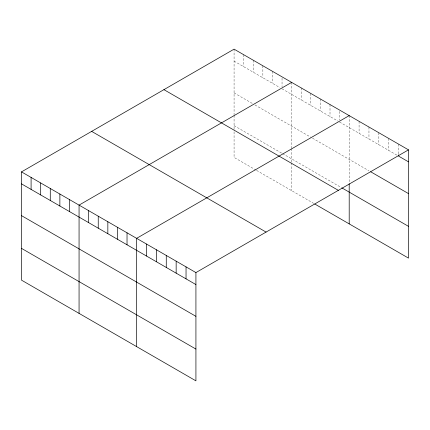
<?xml version="1.0" encoding="UTF-8"?>
<svg xmlns="http://www.w3.org/2000/svg" width="430" height="430" viewBox="0 0 430 430"><rect width="100%" height="100%" fill="white"/><g stroke="black" fill="none" stroke-linecap="round" stroke-linejoin="round"><path stroke-width="0.32" stroke-dasharray="2.15 1.61" d="M234.076 49.149L234.076 114.729M234.076 61.135L279.785 87.526M282.042 88.827L337.91 121.083M339.603 122.061L397.454 155.461M234.076 92.907L252.7 103.657M254.958 104.963L310.825 137.218M312.513 138.197L368.962 170.785M234.076 125.646L282.042 153.338M282.607 153.66L341.296 187.544M256.087 170.124L234.076 157.418L234.076 129.613M256.651 170.447L313.642 203.358M398.615 144.147L398.615 154.133M388.731 138.439L388.731 150.425M378.846 132.736L378.846 144.716M368.962 127.027L368.962 139.008M359.082 121.319L359.082 133.305M349.198 115.616L349.198 182.481M339.603 111.408L339.603 120.061M330.009 104.538L330.009 116.519M320.414 98.997L320.414 110.983M310.825 93.46L310.825 105.441M301.231 87.919L301.231 99.905M291.637 82.383L291.637 147.963M291.637 148.608L291.637 162.185M291.637 162.846L291.637 190.651M282.042 78.174L282.042 86.828M272.448 71.305L272.448 83.291M262.859 65.769L262.859 77.749M253.265 60.227L253.265 72.213M243.67 54.691L243.67 66.671M234.076 115.374L234.076 128.952"/><path stroke-width="0.64" d="M408.5 149.855L195.924 272.582L195.924 380.851L21.5 280.145L21.5 171.882L234.076 49.149L408.5 149.855L408.5 258.118L314.771 204.008M291.637 82.383L79.061 205.11L79.061 313.379M349.198 115.616L136.622 238.344L136.622 346.612M408.5 161.836L398.615 156.128L398.615 154.8M370.708 171.79L408.5 193.607M341.861 187.872L408.5 226.347M163.927 89.65L338.351 190.356M91.649 131.381L266.073 232.082M21.5 171.882L195.924 272.582M21.5 183.863L195.924 284.569M21.5 215.64L195.924 316.34M21.5 248.373L195.924 349.074M349.198 183.76L349.198 223.879M186.04 266.874L186.04 278.86M176.155 261.171L176.155 273.152M166.27 255.463L166.27 267.449M156.386 249.755L156.386 261.741M146.501 244.052L146.501 256.033M127.027 232.807L127.027 244.788M117.433 227.266L117.433 239.252M107.839 221.729L107.839 233.71M98.244 216.188L98.244 228.174M88.655 210.652L88.655 222.632M69.466 199.574L69.466 211.555M59.872 194.037L59.872 206.018M50.278 188.496L50.278 200.482M40.689 182.96L40.689 194.94M31.094 177.418L31.094 189.404"/></g></svg>
